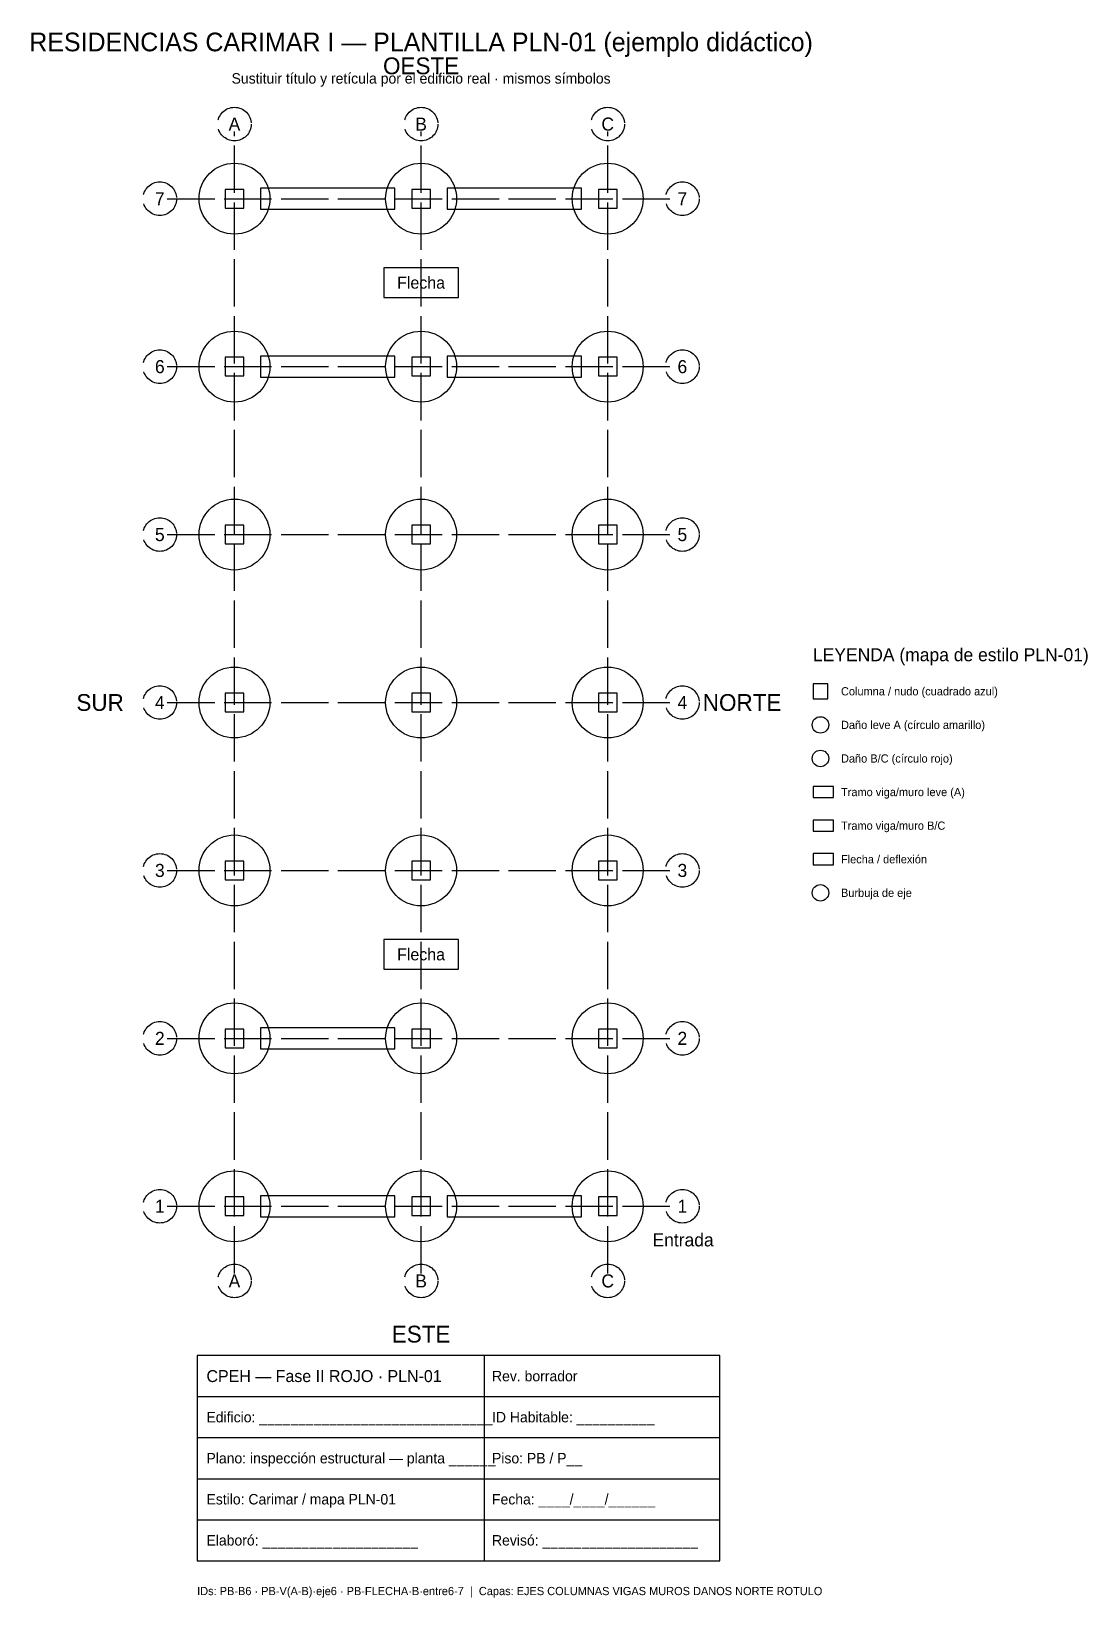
# Model space of a CAD drawing. Header units: metres. Extents: x -5.4 to 22.9, y -10.5 to 31.5.
import ezdxf
from ezdxf.enums import TextEntityAlignment as Align

# ---------------------------------------------------------------- set-up
doc = ezdxf.new("R2010")
doc.units = ezdxf.units.M
doc.linetypes.add('DASHED', pattern=[1.524, 1.27, -0.254])
for name, color, linetype in [('COLUMNAS', 5, 'CONTINUOUS'), ('DANOS', 1, 'CONTINUOUS'), ('EJES', 6, 'DASHED'), ('LEYENDA', 7, 'CONTINUOUS'), ('NORTE', 1, 'CONTINUOUS'), ('ROTULO', 5, 'CONTINUOUS'), ('TEXTO', 7, 'CONTINUOUS')]:
    doc.layers.add(name, color=color, linetype=linetype)

msp = doc.modelspace()

# ---------------------------------------------------------------- linework, layer by layer
at = {"layer": 'COLUMNAS', "color": 5}
for points in [[(-0.25, 26.75), (0.25, 26.75), (0.25, 27.25), (-0.25, 27.25), (-0.25, 26.75)], [(4.75, 26.75), (5.25, 26.75), (5.25, 27.25), (4.75, 27.25), (4.75, 26.75)], [(9.75, 26.75), (10.25, 26.75), (10.25, 27.25), (9.75, 27.25), (9.75, 26.75)], [(-0.25, 22.25), (0.25, 22.25), (0.25, 22.75), (-0.25, 22.75), (-0.25, 22.25)], [(4.75, 22.25), (5.25, 22.25), (5.25, 22.75), (4.75, 22.75), (4.75, 22.25)], [(9.75, 22.25), (10.25, 22.25), (10.25, 22.75), (9.75, 22.75), (9.75, 22.25)], [(-0.25, 17.75), (0.25, 17.75), (0.25, 18.25), (-0.25, 18.25), (-0.25, 17.75)], [(4.75, 17.75), (5.25, 17.75), (5.25, 18.25), (4.75, 18.25), (4.75, 17.75)], [(9.75, 17.75), (10.25, 17.75), (10.25, 18.25), (9.75, 18.25), (9.75, 17.75)], [(-0.25, 13.25), (0.25, 13.25), (0.25, 13.75), (-0.25, 13.75), (-0.25, 13.25)], [(4.75, 13.25), (5.25, 13.25), (5.25, 13.75), (4.75, 13.75), (4.75, 13.25)], [(9.75, 13.25), (10.25, 13.25), (10.25, 13.75), (9.75, 13.75), (9.75, 13.25)], [(-0.25, 8.75), (0.25, 8.75), (0.25, 9.25), (-0.25, 9.25), (-0.25, 8.75)], [(4.75, 8.75), (5.25, 8.75), (5.25, 9.25), (4.75, 9.25), (4.75, 8.75)], [(9.75, 8.75), (10.25, 8.75), (10.25, 9.25), (9.75, 9.25), (9.75, 8.75)], [(-0.25, 4.25), (0.25, 4.25), (0.25, 4.75), (-0.25, 4.75), (-0.25, 4.25)], [(4.75, 4.25), (5.25, 4.25), (5.25, 4.75), (4.75, 4.75), (4.75, 4.25)], [(9.75, 4.25), (10.25, 4.25), (10.25, 4.75), (9.75, 4.75), (9.75, 4.25)], [(-0.25, -0.25), (0.25, -0.25), (0.25, 0.25), (-0.25, 0.25), (-0.25, -0.25)], [(4.75, -0.25), (5.25, -0.25), (5.25, 0.25), (4.75, 0.25), (4.75, -0.25)], [(9.75, -0.25), (10.25, -0.25), (10.25, 0.25), (9.75, 0.25), (9.75, -0.25)]]:
    msp.add_lwpolyline(points, close=True, dxfattribs=at)
at = {"layer": 'DANOS', "color": 1}
for points in [[(0.7, 26.72), (4.3, 26.72), (4.3, 27.28), (0.7, 27.28)], [(5.7, 26.72), (9.3, 26.72), (9.3, 27.28), (5.7, 27.28)], [(0.7, 22.22), (4.3, 22.22), (4.3, 22.78), (0.7, 22.78)], [(5.7, 22.22), (9.3, 22.22), (9.3, 22.78), (5.7, 22.78)], [(0.7, -0.28), (4.3, -0.28), (4.3, 0.28), (0.7, 0.28)], [(5.7, -0.28), (9.3, -0.28), (9.3, 0.28), (5.7, 0.28)]]:
    msp.add_lwpolyline(points, close=True, dxfattribs=at)
at = {"layer": 'DANOS', "color": 6}
for points in [[(4, 24.35), (6, 24.35), (6, 25.15), (4, 25.15)], [(4, 6.35), (6, 6.35), (6, 7.15), (4, 7.15)]]:
    msp.add_lwpolyline(points, close=True, dxfattribs=at)
at = {"layer": 'DANOS', "color": 2}
msp.add_lwpolyline([(0.7, 4.22), (4.3, 4.22), (4.3, 4.78), (0.7, 4.78)], close=True, dxfattribs=at)
at = {"layer": 'DANOS', "color": 1}
for centre in [(0, 27), (10, 27), (0, 22.5), (10, 22.5)]:
    msp.add_circle(centre, 0.95, dxfattribs=at)
at = {"layer": 'DANOS', "color": 2}
for centre in [(5, 27), (5, 22.5), (0, 18), (5, 18), (10, 18), (0, 13.5), (5, 13.5), (10, 13.5), (0, 9), (5, 9), (10, 9), (0, 4.5), (5, 4.5), (10, 4.5), (0, 0), (5, 0), (10, 0)]:
    msp.add_circle(centre, 0.95, dxfattribs=at)
at = {"layer": 'EJES', "color": 6, "linetype": 'DASHED'}
for p, q in [((0, -1.8), (0, 28.8)), ((5, -1.8), (5, 28.8)), ((10, -1.8), (10, 28.8)), ((-1.8, 27), (11.8, 27)), ((-1.8, 22.5), (11.8, 22.5)), ((-1.8, 18), (11.8, 18)), ((-1.8, 13.5), (11.8, 13.5)), ((-1.8, 9), (11.8, 9)), ((-1.8, 4.5), (11.8, 4.5)), ((-1.8, 0), (11.8, 0))]:
    msp.add_line(p, q, dxfattribs=at)
at = {"layer": 'EJES', "color": 6}
for centre in [(0, 29), (5, 29), (10, 29), (-2, 27), (12, 27), (-2, 22.5), (12, 22.5), (-2, 18), (12, 18), (-2, 13.5), (12, 13.5), (-2, 9), (12, 9), (-2, 4.5), (12, 4.5), (-2, 0), (12, 0), (0, -2), (5, -2), (10, -2)]:
    msp.add_circle(centre, 0.45, dxfattribs=at)
at = {"layer": 'LEYENDA', "color": 5}
msp.add_lwpolyline([(15.5, 13.6), (15.9, 13.6), (15.9, 14), (15.5, 14)], close=True, dxfattribs=at)
at = {"layer": 'LEYENDA', "color": 2}
msp.add_lwpolyline([(15.5, 10.95), (16.05, 10.95), (16.05, 11.25), (15.5, 11.25)], close=True, dxfattribs=at)
at = {"layer": 'LEYENDA', "color": 1}
msp.add_lwpolyline([(15.5, 10.05), (16.05, 10.05), (16.05, 10.35), (15.5, 10.35)], close=True, dxfattribs=at)
at = {"layer": 'LEYENDA', "color": 6}
msp.add_lwpolyline([(15.5, 9.15), (16.05, 9.15), (16.05, 9.45), (15.5, 9.45)], close=True, dxfattribs=at)
at = {"layer": 'LEYENDA', "color": 2}
msp.add_circle((15.7, 12.9), 0.22, dxfattribs=at)
at = {"layer": 'LEYENDA', "color": 1}
msp.add_circle((15.7, 12), 0.22, dxfattribs=at)
at = {"layer": 'LEYENDA', "color": 6}
msp.add_circle((15.7, 8.4), 0.22, dxfattribs=at)
at = {"layer": 'ROTULO', "color": 5}
for p, q in [((6.7, -9.5), (6.7, -4)), ((-1, -5.1), (13, -5.1)), ((-1, -6.2), (13, -6.2)), ((-1, -7.3), (13, -7.3)), ((-1, -8.4), (13, -8.4))]:
    msp.add_line(p, q, dxfattribs=at)
msp.add_lwpolyline([(-1, -9.5), (13, -9.5), (13, -4), (-1, -4)], close=True, dxfattribs=at)

# ---------------------------------------------------------------- texts
at = {"layer": 'DANOS', "color": 6}
for p in [(5, 24.75), (5, 6.75)]:
    msp.add_text('Flecha', height=0.32, dxfattribs=at).set_placement(p, align=Align.MIDDLE_CENTER)
at = {"layer": 'EJES', "color": 6}
for s, p in [('A', (0, 29)), ('B', (5, 29)), ('C', (10, 29)), ('7', (-2, 27)), ('7', (12, 27)), ('6', (-2, 22.5)), ('6', (12, 22.5)), ('5', (-2, 18)), ('5', (12, 18)), ('4', (-2, 13.5)), ('4', (12, 13.5)), ('3', (-2, 9)), ('3', (12, 9)), ('2', (-2, 4.5)), ('2', (12, 4.5)), ('1', (-2, 0)), ('1', (12, 0)), ('A', (0, -2)), ('B', (5, -2)), ('C', (10, -2))]:
    msp.add_text(s, height=0.35, dxfattribs=at).set_placement(p, align=Align.MIDDLE_CENTER)
at = {"layer": 'LEYENDA'}
msp.add_text('LEYENDA (mapa de estilo PLN-01)', height=0.35, dxfattribs=at).set_placement((15.5, 14.5), align=Align.BOTTOM_LEFT)
for s, p in [('Columna / nudo (cuadrado azul)', (16.25, 13.8)), ('Daño leve A (círculo amarillo)', (16.25, 12.9)), ('Daño B/C (círculo rojo)', (16.25, 12)), ('Tramo viga/muro leve (A)', (16.25, 11.1)), ('Tramo viga/muro B/C', (16.25, 10.2)), ('Flecha / deflexión', (16.25, 9.3)), ('Burbuja de eje', (16.25, 8.4))]:
    msp.add_text(s, height=0.22, dxfattribs=at).set_placement(p, align=Align.MIDDLE_LEFT)
at = {"layer": 'NORTE', "color": 1}
msp.add_text('OESTE', height=0.45, dxfattribs=at).set_placement((5, 30.2), align=Align.BOTTOM_CENTER)
for s, p in [('SUR', (-3.6, 13.5)), ('NORTE', (13.6, 13.5))]:
    msp.add_text(s, height=0.45, dxfattribs=at).set_placement(p, align=Align.MIDDLE_CENTER)
msp.add_text('ESTE', height=0.45, dxfattribs=at).set_placement((5, -3.2), align=Align.TOP_CENTER)
at = {"layer": 'ROTULO', "color": 5}
msp.add_text('RESIDENCIAS CARIMAR I — PLANTILLA PLN-01 (ejemplo didáctico)', height=0.5, dxfattribs=at).set_placement((5, 30.8), align=Align.BOTTOM_CENTER)
for s, height, p in [('CPEH — Fase II ROJO · PLN-01', 0.32, (-0.75, -4.55)), ('Rev. borrador', 0.28, (6.9, -4.55)), ('Edificio: ______________________________', 0.28, (-0.75, -5.65)), ('ID Habitable: __________', 0.28, (6.9, -5.65)), ('Plano: inspección estructural — planta ______', 0.28, (-0.75, -6.75)), ('Piso: PB / P__', 0.28, (6.9, -6.75)), ('Estilo: Carimar / mapa PLN-01', 0.28, (-0.75, -7.85)), ('Fecha: ____/____/______', 0.28, (6.9, -7.85)), ('Elaboró: ____________________', 0.28, (-0.75, -8.95)), ('Revisó: ____________________', 0.28, (6.9, -8.95))]:
    msp.add_text(s, height=height, dxfattribs=at).set_placement(p, align=Align.MIDDLE_LEFT)
at = {"layer": 'TEXTO'}
msp.add_text('Sustituir título y retícula por el edificio real · mismos símbolos', height=0.28, dxfattribs=at).set_placement((5, 30), align=Align.BOTTOM_CENTER)
msp.add_text('Entrada', height=0.35, dxfattribs=at).set_placement((11.2, -0.9), align=Align.MIDDLE_LEFT)
msp.add_text('IDs: PB-B6 · PB-V(A-B)·eje6 · PB-FLECHA·B·entre6-7  |  Capas: EJES COLUMNAS VIGAS MUROS DANOS NORTE ROTULO', height=0.22, dxfattribs=at).set_placement((-1, -10.2), align=Align.TOP_LEFT)

doc.saveas('drawing.dxf')
